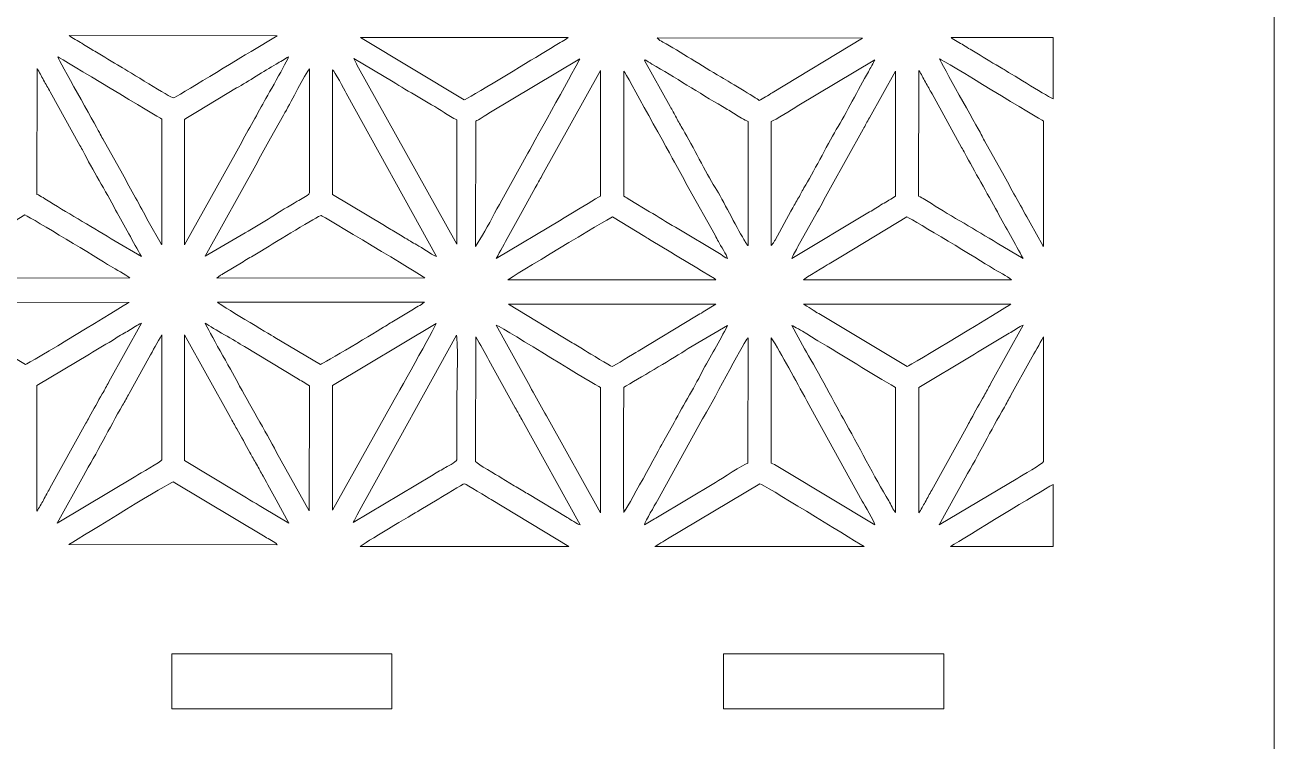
# Model space of a CAD drawing. Header units: inches. Extents: x -60.4 to -14.9, y -20.3 to 14.1.
# Drawn here: x -24.091 to -21.255, y 4.444 to 6.069 of the extents above; entities that cross this region are included whole.
import ezdxf

# ---------------------------------------------------------------- set-up
doc = ezdxf.new("R2010")
doc.units = ezdxf.units.IN
doc.header["$MEASUREMENT"] = 0
doc.layers.add('Master Desktop', color=7, linetype='Continuous', plot=False)

msp = doc.modelspace()

# ---------------------------------------------------------------- linework, layer by layer
at = {"layer": 'Master Desktop', "lineweight": 18}
msp.add_open_spline([(-21.2548, 10.7638), (-21.2548, 10.7638), (-21.2548, -11.49), (-21.2548, -11.49), (-21.2548, -11.49), (-21.2548, -11.49), (-21.2548, -11.6795), (-21.2548, -11.6795)], degree=3, knots=[0, 0, 0, 0, 0.333333, 0.333333, 0.333333, 0.333333, 1, 1, 1, 1], dxfattribs=at)
at = {"layer": 'Master Desktop', "color": 5, "lineweight": 9}
for points, knots in [([(-23.5775, 6.0087), (-23.5973, 5.9977), (-23.7495, 5.9033), (-23.7542, 5.9033), (-23.7542, 5.9033), (-23.7583, 5.9034), (-23.859, 5.9653), (-23.8731, 5.9737), (-23.8731, 5.9737), (-23.8928, 5.9854), (-23.9119, 5.9968), (-23.932, 6.009), (-23.932, 6.009), (-23.9419, 6.015), (-23.9514, 6.0205), (-23.9618, 6.0272), (-23.9618, 6.0272), (-23.9699, 6.0325), (-23.9837, 6.0385), (-23.9902, 6.0449), (-23.9902, 6.0449), (-23.9902, 6.0449), (-23.5185, 6.0442), (-23.5185, 6.0442), (-23.5185, 6.0442), (-23.5185, 6.0442), (-23.5775, 6.0087), (-23.5775, 6.0087)], [0, 0, 0, 0, 0.125, 0.125, 0.125, 0.125, 0.25, 0.25, 0.25, 0.25, 0.375, 0.375, 0.375, 0.375, 0.5, 0.5, 0.5, 0.5, 0.625, 0.625, 0.625, 0.625, 0.75, 0.75, 0.75, 0.75, 1, 1, 1, 1]), ([(-22.8574, 6.0402), (-22.8641, 6.034), (-22.8784, 6.0278), (-22.8868, 6.0222), (-22.8868, 6.0222), (-22.8966, 6.0157), (-22.9066, 6.01), (-22.9166, 6.0041), (-22.9166, 6.0041), (-22.9418, 5.9891), (-23.0897, 5.899), (-23.0934, 5.899), (-23.0934, 5.899), (-23.0934, 5.899), (-23.3291, 6.0406), (-23.3291, 6.0406), (-23.3291, 6.0406), (-23.3291, 6.0406), (-22.8574, 6.0402), (-22.8574, 6.0402)], [0, 0, 0, 0, 0.166667, 0.166667, 0.166667, 0.166667, 0.333333, 0.333333, 0.333333, 0.333333, 0.5, 0.5, 0.5, 0.5, 0.666667, 0.666667, 0.666667, 0.666667, 1, 1, 1, 1]), ([(-22.4241, 5.8976), (-22.4278, 5.9018), (-22.5015, 5.9456), (-22.5112, 5.9511), (-22.5112, 5.9511), (-22.5536, 5.9755), (-22.6036, 6.0085), (-22.6424, 6.03), (-22.6424, 6.03), (-22.6473, 6.0327), (-22.6511, 6.0347), (-22.6558, 6.0393), (-22.6558, 6.0393), (-22.6558, 6.0393), (-22.1894, 6.0385), (-22.1894, 6.0385), (-22.1894, 6.0385), (-22.1894, 6.0385), (-22.3942, 5.915), (-22.3942, 5.915), (-22.3942, 5.915), (-22.4023, 5.9099), (-22.4161, 5.9009), (-22.4241, 5.8976)], [0, 0, 0, 0, 0.142857, 0.142857, 0.142857, 0.142857, 0.285714, 0.285714, 0.285714, 0.285714, 0.428571, 0.428571, 0.428571, 0.428571, 0.571429, 0.571429, 0.571429, 0.571429, 0.714286, 0.714286, 0.714286, 0.714286, 1, 1, 1, 1]), ([(-21.7565, 5.901), (-21.7769, 5.9117), (-21.8584, 5.9619), (-21.8709, 5.9694), (-21.8709, 5.9694), (-21.8907, 5.981), (-21.9098, 5.9925), (-21.9299, 6.0047), (-21.9299, 6.0047), (-21.9398, 6.0107), (-21.9493, 6.0162), (-21.9597, 6.0229), (-21.9597, 6.0229), (-21.9678, 6.0281), (-21.9816, 6.0342), (-21.9881, 6.0406), (-21.9881, 6.0406), (-21.9881, 6.0406), (-21.873, 6.0404), (-21.7565, 6.0402)], [0, 0, 0, 0, 0.166667, 0.166667, 0.166667, 0.166667, 0.333333, 0.333333, 0.333333, 0.333333, 0.5, 0.5, 0.5, 0.5, 0.666667, 0.666667, 0.666667, 0.666667, 1, 1, 1, 1]), ([(-23.7802, 5.5703), (-23.7805, 5.5706), (-23.7809, 5.5711), (-23.7811, 5.5713), (-23.7811, 5.5713), (-23.7813, 5.5716), (-23.7818, 5.572), (-23.782, 5.5723), (-23.782, 5.5723), (-23.782, 5.5723), (-23.8111, 5.6239), (-23.8111, 5.6239), (-23.8111, 5.6239), (-23.8208, 5.6419), (-23.83, 5.6594), (-23.8402, 5.6768), (-23.8402, 5.6768), (-23.8508, 5.6948), (-23.8593, 5.7127), (-23.8698, 5.7308), (-23.8698, 5.7308), (-23.8698, 5.7308), (-23.9144, 5.8101), (-23.9144, 5.8101), (-23.9144, 5.8101), (-23.917, 5.8149), (-23.9191, 5.8194), (-23.9217, 5.8244), (-23.9217, 5.8244), (-23.9325, 5.8444), (-24.0128, 5.9865), (-24.0164, 5.9964), (-24.0164, 5.9964), (-24.0085, 5.9935), (-23.7855, 5.8568), (-23.78, 5.8551), (-23.78, 5.8551), (-23.78, 5.8551), (-23.7802, 5.5703), (-23.7802, 5.5703)], [0, 0, 0, 0, 0.090909, 0.090909, 0.090909, 0.090909, 0.181818, 0.181818, 0.181818, 0.181818, 0.272727, 0.272727, 0.272727, 0.272727, 0.363636, 0.363636, 0.363636, 0.363636, 0.454545, 0.454545, 0.454545, 0.454545, 0.545455, 0.545455, 0.545455, 0.545455, 0.636364, 0.636364, 0.636364, 0.636364, 0.727273, 0.727273, 0.727273, 0.727273, 0.818182, 0.818182, 0.818182, 0.818182, 1, 1, 1, 1]), ([(-23.7288, 5.8539), (-23.7202, 5.8604), (-23.7092, 5.8662), (-23.6993, 5.8725), (-23.6993, 5.8725), (-23.6993, 5.8725), (-23.6104, 5.9258), (-23.6104, 5.9258), (-23.6104, 5.9258), (-23.5833, 5.9409), (-23.5486, 5.9642), (-23.5205, 5.9799), (-23.5205, 5.9799), (-23.511, 5.9852), (-23.5015, 5.9919), (-23.4922, 5.9967), (-23.4922, 5.9967), (-23.4941, 5.9891), (-23.5456, 5.8992), (-23.551, 5.8893), (-23.551, 5.8893), (-23.5703, 5.8538), (-23.5902, 5.8195), (-23.61, 5.7827), (-23.61, 5.7827), (-23.61, 5.7827), (-23.7289, 5.5702), (-23.7289, 5.5702), (-23.7289, 5.5702), (-23.7289, 5.5702), (-23.7288, 5.8539), (-23.7288, 5.8539)], [0, 0, 0, 0, 0.111111, 0.111111, 0.111111, 0.111111, 0.222222, 0.222222, 0.222222, 0.222222, 0.333333, 0.333333, 0.333333, 0.333333, 0.444444, 0.444444, 0.444444, 0.444444, 0.555556, 0.555556, 0.555556, 0.555556, 0.666667, 0.666667, 0.666667, 0.666667, 0.777778, 0.777778, 0.777778, 0.777778, 1, 1, 1, 1]), ([(-23.1393, 5.8703), (-23.1309, 5.865), (-23.118, 5.8566), (-23.1102, 5.8537), (-23.1102, 5.8537), (-23.1102, 5.8537), (-23.1107, 5.5712), (-23.1107, 5.5712), (-23.1107, 5.5712), (-23.1107, 5.5712), (-23.3371, 5.9784), (-23.3371, 5.9784), (-23.3371, 5.9784), (-23.3385, 5.981), (-23.3397, 5.983), (-23.3406, 5.9849), (-23.3406, 5.9849), (-23.3406, 5.9849), (-23.344, 5.9929), (-23.344, 5.9929), (-23.344, 5.9929), (-23.344, 5.9929), (-23.255, 5.94), (-23.255, 5.94), (-23.255, 5.94), (-23.222, 5.9184), (-23.1754, 5.8933), (-23.1393, 5.8703)], [0, 0, 0, 0, 0.125, 0.125, 0.125, 0.125, 0.25, 0.25, 0.25, 0.25, 0.375, 0.375, 0.375, 0.375, 0.5, 0.5, 0.5, 0.5, 0.625, 0.625, 0.625, 0.625, 0.75, 0.75, 0.75, 0.75, 1, 1, 1, 1]), ([(-23.0675, 5.8508), (-23.0612, 5.8527), (-23.0448, 5.8644), (-23.0376, 5.8686), (-23.0376, 5.8686), (-23.0376, 5.8686), (-22.8312, 5.992), (-22.8312, 5.992), (-22.8312, 5.992), (-22.835, 5.9816), (-22.9323, 5.8091), (-22.9488, 5.7778), (-22.9488, 5.7778), (-22.9488, 5.7778), (-23.008, 5.6714), (-23.008, 5.6714), (-23.008, 5.6714), (-23.023, 5.6462), (-23.0377, 5.6157), (-23.052, 5.5917), (-23.052, 5.5917), (-23.052, 5.5917), (-23.0676, 5.566), (-23.0676, 5.566), (-23.0676, 5.566), (-23.0676, 5.566), (-23.0675, 5.8508), (-23.0675, 5.8508)], [0, 0, 0, 0, 0.125, 0.125, 0.125, 0.125, 0.25, 0.25, 0.25, 0.25, 0.375, 0.375, 0.375, 0.375, 0.5, 0.5, 0.5, 0.5, 0.625, 0.625, 0.625, 0.625, 0.75, 0.75, 0.75, 0.75, 1, 1, 1, 1]), ([(-22.6259, 5.8841), (-22.6259, 5.8841), (-22.6842, 5.9881), (-22.6842, 5.9881), (-22.6842, 5.9881), (-22.6842, 5.9881), (-22.6825, 5.9894), (-22.6825, 5.9894), (-22.6825, 5.9894), (-22.6781, 5.9861), (-22.6733, 5.9836), (-22.6674, 5.9802), (-22.6674, 5.9802), (-22.6162, 5.9508), (-22.5596, 5.9141), (-22.5072, 5.8839), (-22.5072, 5.8839), (-22.4971, 5.8781), (-22.4885, 5.8721), (-22.4785, 5.8662), (-22.4785, 5.8662), (-22.471, 5.8618), (-22.4567, 5.8519), (-22.4489, 5.8499), (-22.4489, 5.8499), (-22.4489, 5.8499), (-22.449, 5.5681), (-22.449, 5.5681), (-22.449, 5.5681), (-22.4494, 5.5684), (-22.4498, 5.5689), (-22.45, 5.5691), (-22.45, 5.5691), (-22.45, 5.5691), (-22.4527, 5.5721), (-22.4527, 5.5721), (-22.4527, 5.5721), (-22.454, 5.5738), (-22.4535, 5.5733), (-22.4546, 5.5753), (-22.4546, 5.5753), (-22.4562, 5.5781), (-22.4565, 5.5786), (-22.4583, 5.5816), (-22.4583, 5.5816), (-22.4776, 5.6135), (-22.5051, 5.6699), (-22.5239, 5.7001), (-22.5239, 5.7001), (-22.5449, 5.734), (-22.5742, 5.7932), (-22.5967, 5.8314), (-22.5967, 5.8314), (-22.6023, 5.8408), (-22.6072, 5.8494), (-22.6117, 5.8582), (-22.6117, 5.8582), (-22.6166, 5.8677), (-22.6212, 5.8751), (-22.6259, 5.8841)], [0, 0, 0, 0, 0.0625, 0.0625, 0.0625, 0.0625, 0.125, 0.125, 0.125, 0.125, 0.1875, 0.1875, 0.1875, 0.1875, 0.25, 0.25, 0.25, 0.25, 0.3125, 0.3125, 0.3125, 0.3125, 0.375, 0.375, 0.375, 0.375, 0.4375, 0.4375, 0.4375, 0.4375, 0.5, 0.5, 0.5, 0.5, 0.5625, 0.5625, 0.5625, 0.5625, 0.625, 0.625, 0.625, 0.625, 0.6875, 0.6875, 0.6875, 0.6875, 0.75, 0.75, 0.75, 0.75, 0.8125, 0.8125, 0.8125, 0.8125, 0.875, 0.875, 0.875, 0.875, 1, 1, 1, 1]), ([(-22.3965, 5.8499), (-22.3872, 5.8523), (-22.3491, 5.8776), (-22.3373, 5.8845), (-22.3373, 5.8845), (-22.3373, 5.8845), (-22.1615, 5.9894), (-22.1615, 5.9894), (-22.1615, 5.9894), (-22.1637, 5.9843), (-22.1721, 5.9692), (-22.1759, 5.9627), (-22.1759, 5.9627), (-22.1983, 5.9233), (-22.2267, 5.8686), (-22.2487, 5.8314), (-22.2487, 5.8314), (-22.2711, 5.7935), (-22.3012, 5.7329), (-22.3223, 5.6991), (-22.3223, 5.6991), (-22.328, 5.6899), (-22.3306, 5.6822), (-22.3365, 5.6732), (-22.3365, 5.6732), (-22.3425, 5.664), (-22.3458, 5.6561), (-22.3516, 5.6465), (-22.3516, 5.6465), (-22.3516, 5.6465), (-22.3878, 5.5806), (-22.3878, 5.5806), (-22.3878, 5.5806), (-22.3893, 5.5781), (-22.3897, 5.5771), (-22.3914, 5.5742), (-22.3914, 5.5742), (-22.3914, 5.5742), (-22.3965, 5.5681), (-22.3965, 5.5681), (-22.3965, 5.5681), (-22.3965, 5.5681), (-22.3965, 5.8499), (-22.3965, 5.8499)], [0, 0, 0, 0, 0.083333, 0.083333, 0.083333, 0.083333, 0.166667, 0.166667, 0.166667, 0.166667, 0.25, 0.25, 0.25, 0.25, 0.333333, 0.333333, 0.333333, 0.333333, 0.416667, 0.416667, 0.416667, 0.416667, 0.5, 0.5, 0.5, 0.5, 0.583333, 0.583333, 0.583333, 0.583333, 0.666667, 0.666667, 0.666667, 0.666667, 0.75, 0.75, 0.75, 0.75, 0.833333, 0.833333, 0.833333, 0.833333, 1, 1, 1, 1]), ([(-21.7781, 5.566), (-21.7784, 5.5663), (-21.7788, 5.5668), (-21.779, 5.567), (-21.779, 5.567), (-21.7792, 5.5672), (-21.7797, 5.5677), (-21.7799, 5.568), (-21.7799, 5.568), (-21.7799, 5.568), (-21.8089, 5.6196), (-21.8089, 5.6196), (-21.8089, 5.6196), (-21.8187, 5.6376), (-21.8278, 5.6551), (-21.8381, 5.6725), (-21.8381, 5.6725), (-21.8487, 5.6904), (-21.8572, 5.7084), (-21.8677, 5.7265), (-21.8677, 5.7265), (-21.8677, 5.7265), (-21.9123, 5.8058), (-21.9123, 5.8058), (-21.9123, 5.8058), (-21.9149, 5.8106), (-21.9169, 5.8151), (-21.9196, 5.8201), (-21.9196, 5.8201), (-21.9304, 5.84), (-22.0107, 5.9822), (-22.0143, 5.992), (-22.0143, 5.992), (-22.0064, 5.9892), (-21.7834, 5.8525), (-21.7779, 5.8508), (-21.7779, 5.8508), (-21.7779, 5.8508), (-21.7781, 5.566), (-21.7781, 5.566)], [0, 0, 0, 0, 0.090909, 0.090909, 0.090909, 0.090909, 0.181818, 0.181818, 0.181818, 0.181818, 0.272727, 0.272727, 0.272727, 0.272727, 0.363636, 0.363636, 0.363636, 0.363636, 0.454545, 0.454545, 0.454545, 0.454545, 0.545455, 0.545455, 0.545455, 0.545455, 0.636364, 0.636364, 0.636364, 0.636364, 0.727273, 0.727273, 0.727273, 0.727273, 0.818182, 0.818182, 0.818182, 0.818182, 1, 1, 1, 1]), ([(-24.0633, 5.9697), (-24.0581, 5.9623), (-24.0537, 5.9526), (-24.0486, 5.9436), (-24.0486, 5.9436), (-24.0431, 5.934), (-24.0391, 5.9263), (-24.0335, 5.9168), (-24.0335, 5.9168), (-24.0335, 5.9168), (-23.9662, 5.7951), (-23.9662, 5.7951), (-23.9662, 5.7951), (-23.964, 5.791), (-23.9611, 5.7867), (-23.9589, 5.7823), (-23.9589, 5.7823), (-23.9382, 5.7418), (-23.9075, 5.691), (-23.885, 5.6488), (-23.885, 5.6488), (-23.8663, 5.6137), (-23.8443, 5.576), (-23.8266, 5.5431), (-23.8266, 5.5431), (-23.8266, 5.5431), (-23.886, 5.5782), (-23.886, 5.5782), (-23.886, 5.5782), (-23.9333, 5.6074), (-23.9886, 5.6385), (-24.0348, 5.6677), (-24.0348, 5.6677), (-24.0437, 5.6734), (-24.0554, 5.681), (-24.0638, 5.6844), (-24.0638, 5.6844), (-24.0638, 5.6844), (-24.0633, 5.9697), (-24.0633, 5.9697)], [0, 0, 0, 0, 0.090909, 0.090909, 0.090909, 0.090909, 0.181818, 0.181818, 0.181818, 0.181818, 0.272727, 0.272727, 0.272727, 0.272727, 0.363636, 0.363636, 0.363636, 0.363636, 0.454545, 0.454545, 0.454545, 0.454545, 0.545455, 0.545455, 0.545455, 0.545455, 0.636364, 0.636364, 0.636364, 0.636364, 0.727273, 0.727273, 0.727273, 0.727273, 0.818182, 0.818182, 0.818182, 0.818182, 1, 1, 1, 1]), ([(-23.5632, 5.7578), (-23.554, 5.7759), (-23.5433, 5.7932), (-23.5334, 5.8116), (-23.5334, 5.8116), (-23.5334, 5.8116), (-23.5041, 5.8644), (-23.5041, 5.8644), (-23.5041, 5.8644), (-23.487, 5.8922), (-23.4635, 5.942), (-23.4452, 5.9694), (-23.4452, 5.9694), (-23.4452, 5.9694), (-23.4451, 5.6884), (-23.4451, 5.6884), (-23.4451, 5.6884), (-23.4451, 5.6832), (-23.4533, 5.6802), (-23.4581, 5.6772), (-23.4581, 5.6772), (-23.4634, 5.6738), (-23.467, 5.6718), (-23.4727, 5.6686), (-23.4727, 5.6686), (-23.5118, 5.6462), (-23.5513, 5.6197), (-23.5913, 5.5969), (-23.5913, 5.5969), (-23.5913, 5.5969), (-23.6814, 5.5439), (-23.6814, 5.5439), (-23.6814, 5.5439), (-23.6814, 5.5439), (-23.5632, 5.7578), (-23.5632, 5.7578)], [0, 0, 0, 0, 0.1, 0.1, 0.1, 0.1, 0.2, 0.2, 0.2, 0.2, 0.3, 0.3, 0.3, 0.3, 0.4, 0.4, 0.4, 0.4, 0.5, 0.5, 0.5, 0.5, 0.6, 0.6, 0.6, 0.6, 0.7, 0.7, 0.7, 0.7, 0.8, 0.8, 0.8, 0.8, 1, 1, 1, 1]), ([(-23.3924, 5.9673), (-23.3877, 5.9631), (-23.3665, 5.9231), (-23.3616, 5.9138), (-23.3616, 5.9138), (-23.3616, 5.9138), (-23.1566, 5.5431), (-23.1566, 5.5431), (-23.1566, 5.5431), (-23.1703, 5.5496), (-23.1887, 5.5627), (-23.2013, 5.5697), (-23.2013, 5.5697), (-23.2071, 5.573), (-23.2105, 5.5748), (-23.2159, 5.5783), (-23.2159, 5.5783), (-23.2266, 5.5851), (-23.2358, 5.59), (-23.246, 5.5962), (-23.246, 5.5962), (-23.2559, 5.6021), (-23.2648, 5.6079), (-23.2749, 5.6137), (-23.2749, 5.6137), (-23.2749, 5.6137), (-23.3928, 5.6839), (-23.3928, 5.6839), (-23.3928, 5.6839), (-23.3928, 5.6839), (-23.3924, 5.9673), (-23.3924, 5.9673)], [0, 0, 0, 0, 0.111111, 0.111111, 0.111111, 0.111111, 0.222222, 0.222222, 0.222222, 0.222222, 0.333333, 0.333333, 0.333333, 0.333333, 0.444444, 0.444444, 0.444444, 0.444444, 0.555556, 0.555556, 0.555556, 0.555556, 0.666667, 0.666667, 0.666667, 0.666667, 0.777778, 0.777778, 0.777778, 0.777778, 1, 1, 1, 1]), ([(-23.021, 5.5388), (-23.0031, 5.572), (-22.9811, 5.6098), (-22.962, 5.6456), (-22.962, 5.6456), (-22.962, 5.6456), (-22.9321, 5.6994), (-22.9321, 5.6994), (-22.9321, 5.6994), (-22.9268, 5.7091), (-22.9226, 5.7174), (-22.9172, 5.7262), (-22.9172, 5.7262), (-22.9172, 5.7262), (-22.7839, 5.9654), (-22.7839, 5.9654), (-22.7839, 5.9654), (-22.7839, 5.9654), (-22.7838, 5.6801), (-22.7838, 5.6801), (-22.7838, 5.6801), (-22.7938, 5.676), (-22.8303, 5.6524), (-22.8438, 5.6446), (-22.8438, 5.6446), (-22.8547, 5.6384), (-22.8639, 5.6326), (-22.8738, 5.6266), (-22.8738, 5.6266), (-22.8738, 5.6266), (-23.021, 5.5388), (-23.021, 5.5388)], [0, 0, 0, 0, 0.111111, 0.111111, 0.111111, 0.111111, 0.222222, 0.222222, 0.222222, 0.222222, 0.333333, 0.333333, 0.333333, 0.333333, 0.444444, 0.444444, 0.444444, 0.444444, 0.555556, 0.555556, 0.555556, 0.555556, 0.666667, 0.666667, 0.666667, 0.666667, 0.777778, 0.777778, 0.777778, 0.777778, 1, 1, 1, 1]), ([(-22.7312, 5.964), (-22.7258, 5.9579), (-22.6248, 5.7726), (-22.6127, 5.7519), (-22.6127, 5.7519), (-22.6026, 5.7344), (-22.5936, 5.7156), (-22.5833, 5.6977), (-22.5833, 5.6977), (-22.5833, 5.6977), (-22.5238, 5.5915), (-22.5238, 5.5915), (-22.5238, 5.5915), (-22.5213, 5.5865), (-22.5192, 5.5821), (-22.5165, 5.5771), (-22.5165, 5.5771), (-22.5112, 5.5676), (-22.4976, 5.5469), (-22.4958, 5.5386), (-22.4958, 5.5386), (-22.5009, 5.5409), (-22.5051, 5.5444), (-22.5105, 5.5476), (-22.5105, 5.5476), (-22.5105, 5.5476), (-22.6139, 5.6097), (-22.6139, 5.6097), (-22.6139, 5.6097), (-22.6343, 5.6213), (-22.6527, 5.6335), (-22.6729, 5.645), (-22.6729, 5.645), (-22.6729, 5.645), (-22.7175, 5.6716), (-22.7175, 5.6716), (-22.7175, 5.6716), (-22.7233, 5.6749), (-22.7259, 5.6777), (-22.7314, 5.6804), (-22.7314, 5.6804), (-22.7314, 5.6804), (-22.7312, 5.964), (-22.7312, 5.964)], [0, 0, 0, 0, 0.083333, 0.083333, 0.083333, 0.083333, 0.166667, 0.166667, 0.166667, 0.166667, 0.25, 0.25, 0.25, 0.25, 0.333333, 0.333333, 0.333333, 0.333333, 0.416667, 0.416667, 0.416667, 0.416667, 0.5, 0.5, 0.5, 0.5, 0.583333, 0.583333, 0.583333, 0.583333, 0.666667, 0.666667, 0.666667, 0.666667, 0.75, 0.75, 0.75, 0.75, 0.833333, 0.833333, 0.833333, 0.833333, 1, 1, 1, 1]), ([(-22.3497, 5.5386), (-22.3487, 5.5433), (-22.3393, 5.5594), (-22.336, 5.5657), (-22.336, 5.5657), (-22.336, 5.5657), (-22.2916, 5.6451), (-22.2916, 5.6451), (-22.2916, 5.6451), (-22.2812, 5.6625), (-22.2723, 5.6813), (-22.262, 5.6992), (-22.262, 5.6992), (-22.262, 5.6992), (-22.1877, 5.8322), (-22.1877, 5.8322), (-22.1877, 5.8322), (-22.183, 5.841), (-22.1789, 5.8493), (-22.1735, 5.8582), (-22.1735, 5.8582), (-22.1735, 5.8582), (-22.114, 5.964), (-22.114, 5.964), (-22.114, 5.964), (-22.114, 5.964), (-22.114, 5.6804), (-22.114, 5.6804), (-22.114, 5.6804), (-22.1197, 5.6776), (-22.1227, 5.6745), (-22.1291, 5.671), (-22.1291, 5.671), (-22.1336, 5.6685), (-22.1396, 5.6653), (-22.1438, 5.6627), (-22.1438, 5.6627), (-22.1545, 5.6561), (-22.1632, 5.6503), (-22.1737, 5.6444), (-22.1737, 5.6444), (-22.1737, 5.6444), (-22.3497, 5.5386), (-22.3497, 5.5386)], [0, 0, 0, 0, 0.083333, 0.083333, 0.083333, 0.083333, 0.166667, 0.166667, 0.166667, 0.166667, 0.25, 0.25, 0.25, 0.25, 0.333333, 0.333333, 0.333333, 0.333333, 0.416667, 0.416667, 0.416667, 0.416667, 0.5, 0.5, 0.5, 0.5, 0.583333, 0.583333, 0.583333, 0.583333, 0.666667, 0.666667, 0.666667, 0.666667, 0.75, 0.75, 0.75, 0.75, 0.833333, 0.833333, 0.833333, 0.833333, 1, 1, 1, 1]), ([(-22.0612, 5.9654), (-22.056, 5.958), (-22.0516, 5.9483), (-22.0465, 5.9393), (-22.0465, 5.9393), (-22.041, 5.9297), (-22.037, 5.922), (-22.0314, 5.9125), (-22.0314, 5.9125), (-22.0314, 5.9125), (-21.9641, 5.7908), (-21.9641, 5.7908), (-21.9641, 5.7908), (-21.9619, 5.7866), (-21.959, 5.7824), (-21.9568, 5.778), (-21.9568, 5.778), (-21.936, 5.7374), (-21.9054, 5.6866), (-21.8829, 5.6445), (-21.8829, 5.6445), (-21.8642, 5.6094), (-21.8422, 5.5716), (-21.8245, 5.5388), (-21.8245, 5.5388), (-21.8245, 5.5388), (-21.8838, 5.5739), (-21.8838, 5.5739), (-21.8838, 5.5739), (-21.9312, 5.6031), (-21.9865, 5.6342), (-22.0327, 5.6634), (-22.0327, 5.6634), (-22.0416, 5.669), (-22.0532, 5.6766), (-22.0617, 5.6801), (-22.0617, 5.6801), (-22.0617, 5.6801), (-22.0612, 5.9654), (-22.0612, 5.9654)], [0, 0, 0, 0, 0.090909, 0.090909, 0.090909, 0.090909, 0.181818, 0.181818, 0.181818, 0.181818, 0.272727, 0.272727, 0.272727, 0.272727, 0.363636, 0.363636, 0.363636, 0.363636, 0.454545, 0.454545, 0.454545, 0.454545, 0.545455, 0.545455, 0.545455, 0.545455, 0.636364, 0.636364, 0.636364, 0.636364, 0.727273, 0.727273, 0.727273, 0.727273, 0.818182, 0.818182, 0.818182, 0.818182, 1, 1, 1, 1]), ([(-24.3253, 5.4945), (-24.3221, 5.4993), (-24.2742, 5.5269), (-24.2667, 5.5313), (-24.2667, 5.5313), (-24.2568, 5.5372), (-24.2466, 5.5434), (-24.2367, 5.5492), (-24.2367, 5.5492), (-24.2367, 5.5492), (-24.091, 5.6377), (-24.091, 5.6377), (-24.091, 5.6377), (-24.0707, 5.6276), (-23.9259, 5.5398), (-23.8965, 5.5213), (-23.8965, 5.5213), (-23.8848, 5.514), (-23.8621, 5.5029), (-23.8531, 5.4947), (-23.8531, 5.4947), (-23.8531, 5.4947), (-24.3253, 5.4945), (-24.3253, 5.4945)], [0, 0, 0, 0, 0.142857, 0.142857, 0.142857, 0.142857, 0.285714, 0.285714, 0.285714, 0.285714, 0.428571, 0.428571, 0.428571, 0.428571, 0.571429, 0.571429, 0.571429, 0.571429, 0.714286, 0.714286, 0.714286, 0.714286, 1, 1, 1, 1]), ([(-23.6472, 5.5007), (-23.6444, 5.5024), (-23.6425, 5.5031), (-23.6398, 5.5047), (-23.6398, 5.5047), (-23.6398, 5.5047), (-23.5954, 5.5315), (-23.5954, 5.5315), (-23.5954, 5.5315), (-23.5852, 5.5381), (-23.5757, 5.5436), (-23.5654, 5.5495), (-23.5654, 5.5495), (-23.5654, 5.5495), (-23.5364, 5.5669), (-23.5364, 5.5669), (-23.5364, 5.5669), (-23.5298, 5.5711), (-23.4222, 5.6369), (-23.4186, 5.6366), (-23.4186, 5.6366), (-23.4179, 5.6365), (-23.1892, 5.5008), (-23.1833, 5.4948), (-23.1833, 5.4948), (-23.1833, 5.4948), (-23.6552, 5.4944), (-23.6552, 5.4944), (-23.6552, 5.4944), (-23.6552, 5.4944), (-23.6472, 5.5007), (-23.6472, 5.5007)], [0, 0, 0, 0, 0.111111, 0.111111, 0.111111, 0.111111, 0.222222, 0.222222, 0.222222, 0.222222, 0.333333, 0.333333, 0.333333, 0.333333, 0.444444, 0.444444, 0.444444, 0.444444, 0.555556, 0.555556, 0.555556, 0.555556, 0.666667, 0.666667, 0.666667, 0.666667, 0.777778, 0.777778, 0.777778, 0.777778, 1, 1, 1, 1]), ([(-22.9944, 5.4905), (-22.9878, 5.4965), (-22.7676, 5.6279), (-22.7566, 5.6334), (-22.7566, 5.6334), (-22.7566, 5.6334), (-22.6833, 5.5884), (-22.6833, 5.5884), (-22.6833, 5.5884), (-22.6771, 5.5846), (-22.6744, 5.5835), (-22.6688, 5.5797), (-22.6688, 5.5797), (-22.6688, 5.5797), (-22.6244, 5.5529), (-22.6244, 5.5529), (-22.6244, 5.5529), (-22.6194, 5.5495), (-22.6152, 5.5474), (-22.6099, 5.5443), (-22.6099, 5.5443), (-22.6099, 5.5443), (-22.5656, 5.5174), (-22.5656, 5.5174), (-22.5656, 5.5174), (-22.5607, 5.5146), (-22.5558, 5.5119), (-22.5509, 5.5089), (-22.5509, 5.5089), (-22.5509, 5.5089), (-22.525, 5.4932), (-22.525, 5.4932), (-22.525, 5.4932), (-22.5224, 5.491), (-22.5242, 5.4931), (-22.5223, 5.4902), (-22.5223, 5.4902), (-22.5223, 5.4902), (-22.9944, 5.4905), (-22.9944, 5.4905)], [0, 0, 0, 0, 0.090909, 0.090909, 0.090909, 0.090909, 0.181818, 0.181818, 0.181818, 0.181818, 0.272727, 0.272727, 0.272727, 0.272727, 0.363636, 0.363636, 0.363636, 0.363636, 0.454545, 0.454545, 0.454545, 0.454545, 0.545455, 0.545455, 0.545455, 0.545455, 0.636364, 0.636364, 0.636364, 0.636364, 0.727273, 0.727273, 0.727273, 0.727273, 0.818182, 0.818182, 0.818182, 0.818182, 1, 1, 1, 1]), ([(-22.3232, 5.4902), (-22.32, 5.495), (-22.2721, 5.5225), (-22.2646, 5.527), (-22.2646, 5.527), (-22.2547, 5.5328), (-22.2445, 5.5391), (-22.2346, 5.5449), (-22.2346, 5.5449), (-22.2346, 5.5449), (-22.0888, 5.6334), (-22.0888, 5.6334), (-22.0888, 5.6334), (-22.0686, 5.6233), (-21.9238, 5.5354), (-21.8944, 5.517), (-21.8944, 5.517), (-21.8827, 5.5097), (-21.8599, 5.4986), (-21.851, 5.4904), (-21.851, 5.4904), (-21.851, 5.4904), (-22.3232, 5.4902), (-22.3232, 5.4902)], [0, 0, 0, 0, 0.142857, 0.142857, 0.142857, 0.142857, 0.285714, 0.285714, 0.285714, 0.285714, 0.428571, 0.428571, 0.428571, 0.428571, 0.571429, 0.571429, 0.571429, 0.571429, 0.714286, 0.714286, 0.714286, 0.714286, 1, 1, 1, 1]), ([(-23.8546, 5.4393), (-23.8667, 5.4319), (-24.0852, 5.2983), (-24.0899, 5.2983), (-24.0899, 5.2983), (-24.0899, 5.2983), (-24.2833, 5.414), (-24.2833, 5.414), (-24.2833, 5.414), (-24.2881, 5.4171), (-24.2927, 5.419), (-24.2978, 5.4224), (-24.2978, 5.4224), (-24.3011, 5.4246), (-24.3251, 5.4394), (-24.3252, 5.4398), (-24.3252, 5.4398), (-24.3252, 5.4398), (-23.8546, 5.4393), (-23.8546, 5.4393)], [0, 0, 0, 0, 0.166667, 0.166667, 0.166667, 0.166667, 0.333333, 0.333333, 0.333333, 0.333333, 0.5, 0.5, 0.5, 0.5, 0.666667, 0.666667, 0.666667, 0.666667, 1, 1, 1, 1]), ([(-23.184, 5.4398), (-23.193, 5.4322), (-23.203, 5.4281), (-23.2127, 5.4214), (-23.2127, 5.4214), (-23.2218, 5.4151), (-23.2329, 5.4094), (-23.2427, 5.4035), (-23.2427, 5.4035), (-23.2528, 5.3975), (-23.2624, 5.392), (-23.2726, 5.3854), (-23.2726, 5.3854), (-23.2867, 5.3763), (-23.4159, 5.2984), (-23.4197, 5.2986), (-23.4197, 5.2986), (-23.4197, 5.2986), (-23.5235, 5.3598), (-23.5235, 5.3598), (-23.5235, 5.3598), (-23.5338, 5.3656), (-23.6511, 5.4356), (-23.654, 5.4398), (-23.654, 5.4398), (-23.654, 5.4398), (-23.184, 5.4398), (-23.184, 5.4398)], [0, 0, 0, 0, 0.125, 0.125, 0.125, 0.125, 0.25, 0.25, 0.25, 0.25, 0.375, 0.375, 0.375, 0.375, 0.5, 0.5, 0.5, 0.5, 0.625, 0.625, 0.625, 0.625, 0.75, 0.75, 0.75, 0.75, 1, 1, 1, 1]), ([(-22.5508, 5.4174), (-22.5566, 5.4136), (-22.5607, 5.4122), (-22.5663, 5.4084), (-22.5663, 5.4084), (-22.5663, 5.4084), (-22.6987, 5.3288), (-22.6987, 5.3288), (-22.6987, 5.3288), (-22.7082, 5.3235), (-22.7532, 5.294), (-22.7577, 5.294), (-22.7577, 5.294), (-22.7614, 5.294), (-22.8104, 5.3248), (-22.818, 5.3292), (-22.818, 5.3292), (-22.8278, 5.3349), (-22.8376, 5.3411), (-22.8481, 5.3471), (-22.8481, 5.3471), (-22.8481, 5.3471), (-22.9929, 5.4355), (-22.9929, 5.4355), (-22.9929, 5.4355), (-22.9929, 5.4355), (-22.5224, 5.4351), (-22.5224, 5.4351), (-22.5224, 5.4351), (-22.5224, 5.4351), (-22.5508, 5.4174), (-22.5508, 5.4174)], [0, 0, 0, 0, 0.111111, 0.111111, 0.111111, 0.111111, 0.222222, 0.222222, 0.222222, 0.222222, 0.333333, 0.333333, 0.333333, 0.333333, 0.444444, 0.444444, 0.444444, 0.444444, 0.555556, 0.555556, 0.555556, 0.555556, 0.666667, 0.666667, 0.666667, 0.666667, 0.777778, 0.777778, 0.777778, 0.777778, 1, 1, 1, 1]), ([(-21.8525, 5.435), (-21.8646, 5.4275), (-22.0831, 5.294), (-22.0878, 5.294), (-22.0878, 5.294), (-22.0878, 5.294), (-22.2811, 5.4097), (-22.2811, 5.4097), (-22.2811, 5.4097), (-22.2859, 5.4128), (-22.2906, 5.4147), (-22.2957, 5.4181), (-22.2957, 5.4181), (-22.299, 5.4203), (-22.323, 5.435), (-22.3231, 5.4355), (-22.3231, 5.4355), (-22.3231, 5.4355), (-21.8525, 5.435), (-21.8525, 5.435)], [0, 0, 0, 0, 0.166667, 0.166667, 0.166667, 0.166667, 0.333333, 0.333333, 0.333333, 0.333333, 0.5, 0.5, 0.5, 0.5, 0.666667, 0.666667, 0.666667, 0.666667, 1, 1, 1, 1]), ([(-23.9447, 5.3214), (-23.9254, 5.3343), (-23.9044, 5.3451), (-23.8849, 5.3577), (-23.8849, 5.3577), (-23.8754, 5.3639), (-23.8642, 5.37), (-23.8549, 5.3756), (-23.8549, 5.3756), (-23.8457, 5.381), (-23.8356, 5.3878), (-23.8266, 5.3921), (-23.8266, 5.3921), (-23.8266, 5.3921), (-23.9005, 5.2586), (-23.9005, 5.2586), (-23.9005, 5.2586), (-23.9054, 5.2493), (-23.9099, 5.2407), (-23.9154, 5.2315), (-23.9154, 5.2315), (-23.9257, 5.2144), (-23.9348, 5.1965), (-23.9448, 5.1789), (-23.9448, 5.1789), (-23.9477, 5.1739), (-23.9498, 5.1695), (-23.9524, 5.1648), (-23.9524, 5.1648), (-23.9524, 5.1648), (-24.0341, 5.0173), (-24.0341, 5.0173), (-24.0341, 5.0173), (-24.0394, 5.0085), (-24.0434, 5.0005), (-24.049, 4.9904), (-24.049, 4.9904), (-24.0535, 4.9824), (-24.0585, 4.9727), (-24.0637, 4.9657), (-24.0637, 4.9657), (-24.0637, 4.9657), (-24.0638, 5.2507), (-24.0638, 5.2507), (-24.0638, 5.2507), (-24.0638, 5.2507), (-23.9447, 5.3214), (-23.9447, 5.3214)], [0, 0, 0, 0, 0.076923, 0.076923, 0.076923, 0.076923, 0.153846, 0.153846, 0.153846, 0.153846, 0.230769, 0.230769, 0.230769, 0.230769, 0.307692, 0.307692, 0.307692, 0.307692, 0.384615, 0.384615, 0.384615, 0.384615, 0.461538, 0.461538, 0.461538, 0.461538, 0.538462, 0.538462, 0.538462, 0.538462, 0.615385, 0.615385, 0.615385, 0.615385, 0.692308, 0.692308, 0.692308, 0.692308, 0.769231, 0.769231, 0.769231, 0.769231, 0.846154, 0.846154, 0.846154, 0.846154, 1, 1, 1, 1]), ([(-23.4453, 4.966), (-23.4453, 4.966), (-23.5198, 5.0987), (-23.5198, 5.0987), (-23.5198, 5.0987), (-23.5449, 5.1477), (-23.5811, 5.2072), (-23.6087, 5.2591), (-23.6087, 5.2591), (-23.6214, 5.2831), (-23.6754, 5.3769), (-23.6818, 5.3922), (-23.6818, 5.3922), (-23.6615, 5.3786), (-23.6153, 5.3534), (-23.5925, 5.3388), (-23.5925, 5.3388), (-23.5925, 5.3388), (-23.4739, 5.2671), (-23.4739, 5.2671), (-23.4739, 5.2671), (-23.4683, 5.2636), (-23.4646, 5.262), (-23.4592, 5.2587), (-23.4592, 5.2587), (-23.4538, 5.2553), (-23.4504, 5.2525), (-23.4451, 5.2498), (-23.4451, 5.2498), (-23.4451, 5.2498), (-23.4453, 4.966), (-23.4453, 4.966)], [0, 0, 0, 0, 0.111111, 0.111111, 0.111111, 0.111111, 0.222222, 0.222222, 0.222222, 0.222222, 0.333333, 0.333333, 0.333333, 0.333333, 0.444444, 0.444444, 0.444444, 0.444444, 0.555556, 0.555556, 0.555556, 0.555556, 0.666667, 0.666667, 0.666667, 0.666667, 0.777778, 0.777778, 0.777778, 0.777778, 1, 1, 1, 1]), ([(-23.1572, 5.3913), (-23.1596, 5.3835), (-23.2486, 5.2244), (-23.2601, 5.2044), (-23.2601, 5.2044), (-23.2601, 5.2044), (-23.3928, 4.9674), (-23.3928, 4.9674), (-23.3928, 4.9674), (-23.3928, 4.9674), (-23.3928, 5.2508), (-23.3928, 5.2508), (-23.3928, 5.2508), (-23.3928, 5.2508), (-23.1572, 5.3913), (-23.1572, 5.3913)], [0, 0, 0, 0, 0.2, 0.2, 0.2, 0.2, 0.4, 0.4, 0.4, 0.4, 0.6, 0.6, 0.6, 0.6, 1, 1, 1, 1]), ([(-23.9583, 5.0452), (-23.9282, 5.0973), (-23.8991, 5.1539), (-23.8693, 5.2056), (-23.8693, 5.2056), (-23.8647, 5.2135), (-23.8589, 5.2244), (-23.8545, 5.2326), (-23.8545, 5.2326), (-23.8545, 5.2326), (-23.8096, 5.3133), (-23.8096, 5.3133), (-23.8096, 5.3133), (-23.8002, 5.331), (-23.7898, 5.3479), (-23.7805, 5.3655), (-23.7805, 5.3655), (-23.7805, 5.3655), (-23.78, 5.0822), (-23.78, 5.0822), (-23.78, 5.0822), (-23.7811, 5.0782), (-23.8317, 5.0493), (-23.8389, 5.0449), (-23.8389, 5.0449), (-23.8389, 5.0449), (-24.0175, 4.9383), (-24.0175, 4.9383), (-24.0175, 4.9383), (-24.0175, 4.9383), (-23.9583, 5.0452), (-23.9583, 5.0452)], [0, 0, 0, 0, 0.111111, 0.111111, 0.111111, 0.111111, 0.222222, 0.222222, 0.222222, 0.222222, 0.333333, 0.333333, 0.333333, 0.333333, 0.444444, 0.444444, 0.444444, 0.444444, 0.555556, 0.555556, 0.555556, 0.555556, 0.666667, 0.666667, 0.666667, 0.666667, 0.777778, 0.777778, 0.777778, 0.777778, 1, 1, 1, 1]), ([(-23.7289, 5.3652), (-23.7289, 5.3652), (-23.6245, 5.1781), (-23.6245, 5.1781), (-23.6245, 5.1781), (-23.6201, 5.1699), (-23.6146, 5.1603), (-23.6101, 5.1524), (-23.6101, 5.1524), (-23.5994, 5.1336), (-23.5905, 5.1175), (-23.5803, 5.0985), (-23.5803, 5.0985), (-23.5753, 5.0892), (-23.5707, 5.0817), (-23.5651, 5.0719), (-23.5651, 5.0719), (-23.5596, 5.0624), (-23.5557, 5.054), (-23.5504, 5.0449), (-23.5504, 5.0449), (-23.5401, 5.0271), (-23.5308, 5.0092), (-23.5203, 4.9913), (-23.5203, 4.9913), (-23.5203, 4.9913), (-23.4918, 4.938), (-23.4918, 4.938), (-23.4918, 4.938), (-23.4918, 4.938), (-23.5517, 4.9739), (-23.5517, 4.9739), (-23.5517, 4.9739), (-23.5713, 4.9852), (-23.5902, 4.9972), (-23.6104, 5.0095), (-23.6104, 5.0095), (-23.6104, 5.0095), (-23.7289, 5.0805), (-23.7289, 5.0805), (-23.7289, 5.0805), (-23.7289, 5.0805), (-23.7289, 5.3652), (-23.7289, 5.3652)], [0, 0, 0, 0, 0.083333, 0.083333, 0.083333, 0.083333, 0.166667, 0.166667, 0.166667, 0.166667, 0.25, 0.25, 0.25, 0.25, 0.333333, 0.333333, 0.333333, 0.333333, 0.416667, 0.416667, 0.416667, 0.416667, 0.5, 0.5, 0.5, 0.5, 0.583333, 0.583333, 0.583333, 0.583333, 0.666667, 0.666667, 0.666667, 0.666667, 0.75, 0.75, 0.75, 0.75, 0.833333, 0.833333, 0.833333, 0.833333, 1, 1, 1, 1]), ([(-23.3454, 4.9393), (-23.3429, 4.9475), (-23.3223, 4.9827), (-23.3161, 4.9944), (-23.3161, 4.9944), (-23.3161, 4.9944), (-23.1112, 5.3647), (-23.1112, 5.3647), (-23.1112, 5.3647), (-23.1071, 5.3479), (-23.1102, 5.2483), (-23.1102, 5.2231), (-23.1102, 5.2231), (-23.1102, 5.1762), (-23.1102, 5.1292), (-23.1102, 5.0822), (-23.1102, 5.0822), (-23.1129, 5.0759), (-23.1329, 5.0664), (-23.139, 5.0628), (-23.139, 5.0628), (-23.1481, 5.0575), (-23.1585, 5.0514), (-23.168, 5.0455), (-23.168, 5.0455), (-23.168, 5.0455), (-23.3454, 4.9393), (-23.3454, 4.9393)], [0, 0, 0, 0, 0.125, 0.125, 0.125, 0.125, 0.25, 0.25, 0.25, 0.25, 0.375, 0.375, 0.375, 0.375, 0.5, 0.5, 0.5, 0.5, 0.625, 0.625, 0.625, 0.625, 0.75, 0.75, 0.75, 0.75, 1, 1, 1, 1]), ([(-23.067, 5.3611), (-23.0576, 5.3433), (-23.0467, 5.3253), (-23.0374, 5.3079), (-23.0374, 5.3079), (-23.0374, 5.3079), (-22.9777, 5.2002), (-22.9777, 5.2002), (-22.9777, 5.2002), (-22.9721, 5.1908), (-22.9683, 5.1831), (-22.9629, 5.1733), (-22.9629, 5.1733), (-22.9629, 5.1733), (-22.8301, 4.934), (-22.8301, 4.934), (-22.8301, 4.934), (-22.8366, 4.9361), (-22.8527, 4.9467), (-22.8599, 4.951), (-22.8599, 4.951), (-22.8599, 4.951), (-22.9498, 5.0051), (-22.9498, 5.0051), (-22.9498, 5.0051), (-22.9595, 5.0107), (-22.969, 5.0169), (-22.9798, 5.0231), (-22.9798, 5.0231), (-22.9798, 5.0231), (-23.0097, 5.0413), (-23.0097, 5.0413), (-23.0097, 5.0413), (-23.0191, 5.0476), (-23.064, 5.0716), (-23.0676, 5.0779), (-23.0676, 5.0779), (-23.0676, 5.0779), (-23.067, 5.3611), (-23.067, 5.3611)], [0, 0, 0, 0, 0.090909, 0.090909, 0.090909, 0.090909, 0.181818, 0.181818, 0.181818, 0.181818, 0.272727, 0.272727, 0.272727, 0.272727, 0.363636, 0.363636, 0.363636, 0.363636, 0.454545, 0.454545, 0.454545, 0.454545, 0.545455, 0.545455, 0.545455, 0.545455, 0.636364, 0.636364, 0.636364, 0.636364, 0.727273, 0.727273, 0.727273, 0.727273, 0.818182, 0.818182, 0.818182, 0.818182, 1, 1, 1, 1]), ([(-23.021, 5.3878), (-22.9947, 5.375), (-22.7946, 5.2497), (-22.7838, 5.2464), (-22.7838, 5.2464), (-22.7838, 5.2464), (-22.7844, 4.9614), (-22.7844, 4.9614), (-22.7844, 4.9614), (-22.7844, 4.9614), (-22.9028, 5.1746), (-22.9028, 5.1746), (-22.9028, 5.1746), (-22.9233, 5.2107), (-22.9431, 5.2461), (-22.9625, 5.2822), (-22.9625, 5.2822), (-22.9625, 5.2822), (-23.021, 5.3878), (-23.021, 5.3878)], [0, 0, 0, 0, 0.166667, 0.166667, 0.166667, 0.166667, 0.333333, 0.333333, 0.333333, 0.333333, 0.5, 0.5, 0.5, 0.5, 0.666667, 0.666667, 0.666667, 0.666667, 1, 1, 1, 1]), ([(-22.7314, 5.2426), (-22.7314, 5.2482), (-22.7296, 5.2473), (-22.7255, 5.2497), (-22.7255, 5.2497), (-22.6835, 5.2747), (-22.6207, 5.3108), (-22.5849, 5.3344), (-22.5849, 5.3344), (-22.5849, 5.3344), (-22.4958, 5.3867), (-22.4958, 5.3867), (-22.4958, 5.3867), (-22.5132, 5.3513), (-22.5363, 5.3155), (-22.5542, 5.2801), (-22.5542, 5.2801), (-22.5713, 5.2462), (-22.6012, 5.1974), (-22.6209, 5.1595), (-22.6209, 5.1595), (-22.6209, 5.1595), (-22.6433, 5.12), (-22.6433, 5.12), (-22.6433, 5.12), (-22.6488, 5.1093), (-22.7266, 4.9667), (-22.7313, 4.9627), (-22.7313, 4.9627), (-22.733, 5.0491), (-22.7314, 5.1542), (-22.7314, 5.2426)], [0, 0, 0, 0, 0.111111, 0.111111, 0.111111, 0.111111, 0.222222, 0.222222, 0.222222, 0.222222, 0.333333, 0.333333, 0.333333, 0.333333, 0.444444, 0.444444, 0.444444, 0.444444, 0.555556, 0.555556, 0.555556, 0.555556, 0.666667, 0.666667, 0.666667, 0.666667, 0.777778, 0.777778, 0.777778, 0.777778, 1, 1, 1, 1]), ([(-22.1142, 4.9627), (-22.1192, 4.9669), (-22.1249, 4.981), (-22.1295, 4.9886), (-22.1295, 4.9886), (-22.1612, 5.0416), (-22.2, 5.1168), (-22.2326, 5.1748), (-22.2326, 5.1748), (-22.2567, 5.2178), (-22.2975, 5.2961), (-22.3211, 5.334), (-22.3211, 5.334), (-22.3211, 5.334), (-22.3497, 5.3867), (-22.3497, 5.3867), (-22.3497, 5.3867), (-22.3452, 5.3854), (-22.3247, 5.3732), (-22.3194, 5.3698), (-22.3194, 5.3698), (-22.3092, 5.3635), (-22.3008, 5.3583), (-22.2904, 5.3523), (-22.2904, 5.3523), (-22.2354, 5.3205), (-22.1682, 5.2763), (-22.114, 5.2464), (-22.114, 5.2464), (-22.114, 5.2464), (-22.1142, 4.9627), (-22.1142, 4.9627)], [0, 0, 0, 0, 0.111111, 0.111111, 0.111111, 0.111111, 0.222222, 0.222222, 0.222222, 0.222222, 0.333333, 0.333333, 0.333333, 0.333333, 0.444444, 0.444444, 0.444444, 0.444444, 0.555556, 0.555556, 0.555556, 0.555556, 0.666667, 0.666667, 0.666667, 0.666667, 0.777778, 0.777778, 0.777778, 0.777778, 1, 1, 1, 1]), ([(-21.9426, 5.3171), (-21.9233, 5.33), (-21.9023, 5.3408), (-21.8828, 5.3534), (-21.8828, 5.3534), (-21.8733, 5.3596), (-21.862, 5.3657), (-21.8527, 5.3712), (-21.8527, 5.3712), (-21.8436, 5.3766), (-21.8334, 5.3834), (-21.8245, 5.3878), (-21.8245, 5.3878), (-21.8245, 5.3878), (-21.8984, 5.2542), (-21.8984, 5.2542), (-21.8984, 5.2542), (-21.9033, 5.245), (-21.9078, 5.2364), (-21.9133, 5.2272), (-21.9133, 5.2272), (-21.9236, 5.2101), (-21.9327, 5.1922), (-21.9427, 5.1746), (-21.9427, 5.1746), (-21.9456, 5.1695), (-21.9476, 5.1652), (-21.9503, 5.1605), (-21.9503, 5.1605), (-21.9503, 5.1605), (-22.032, 5.013), (-22.032, 5.013), (-22.032, 5.013), (-22.0373, 5.0042), (-22.0413, 4.9962), (-22.0469, 4.9861), (-22.0469, 4.9861), (-22.0514, 4.978), (-22.0564, 4.9684), (-22.0616, 4.9614), (-22.0616, 4.9614), (-22.0616, 4.9614), (-22.0616, 5.2464), (-22.0616, 5.2464), (-22.0616, 5.2464), (-22.0616, 5.2464), (-21.9426, 5.3171), (-21.9426, 5.3171)], [0, 0, 0, 0, 0.076923, 0.076923, 0.076923, 0.076923, 0.153846, 0.153846, 0.153846, 0.153846, 0.230769, 0.230769, 0.230769, 0.230769, 0.307692, 0.307692, 0.307692, 0.307692, 0.384615, 0.384615, 0.384615, 0.384615, 0.461538, 0.461538, 0.461538, 0.461538, 0.538462, 0.538462, 0.538462, 0.538462, 0.615385, 0.615385, 0.615385, 0.615385, 0.692308, 0.692308, 0.692308, 0.692308, 0.769231, 0.769231, 0.769231, 0.769231, 0.846154, 0.846154, 0.846154, 0.846154, 1, 1, 1, 1]), ([(-21.9562, 5.0409), (-21.9261, 5.093), (-21.897, 5.1496), (-21.8671, 5.2013), (-21.8671, 5.2013), (-21.8626, 5.2091), (-21.8568, 5.2201), (-21.8524, 5.2283), (-21.8524, 5.2283), (-21.8524, 5.2283), (-21.8075, 5.309), (-21.8075, 5.309), (-21.8075, 5.309), (-21.7981, 5.3267), (-21.7877, 5.3436), (-21.7784, 5.3611), (-21.7784, 5.3611), (-21.7784, 5.3611), (-21.7779, 5.0779), (-21.7779, 5.0779), (-21.7779, 5.0779), (-21.779, 5.0739), (-21.8296, 5.0449), (-21.8368, 5.0406), (-21.8368, 5.0406), (-21.8368, 5.0406), (-22.0154, 4.934), (-22.0154, 4.934), (-22.0154, 4.934), (-22.0154, 4.934), (-21.9562, 5.0409), (-21.9562, 5.0409)], [0, 0, 0, 0, 0.111111, 0.111111, 0.111111, 0.111111, 0.222222, 0.222222, 0.222222, 0.222222, 0.333333, 0.333333, 0.333333, 0.333333, 0.444444, 0.444444, 0.444444, 0.444444, 0.555556, 0.555556, 0.555556, 0.555556, 0.666667, 0.666667, 0.666667, 0.666667, 0.777778, 0.777778, 0.777778, 0.777778, 1, 1, 1, 1]), ([(-22.6843, 4.9347), (-22.6813, 4.945), (-22.6616, 4.977), (-22.6549, 4.9895), (-22.6549, 4.9895), (-22.6549, 4.9895), (-22.5523, 5.1747), (-22.5523, 5.1747), (-22.5523, 5.1747), (-22.5353, 5.2021), (-22.4596, 5.3454), (-22.4518, 5.3554), (-22.4518, 5.3554), (-22.4518, 5.3554), (-22.4499, 5.3575), (-22.4499, 5.3575), (-22.4499, 5.3575), (-22.4498, 5.3582), (-22.4493, 5.3583), (-22.4489, 5.3586), (-22.4489, 5.3586), (-22.4489, 5.3586), (-22.4495, 5.0744), (-22.4495, 5.0744), (-22.4495, 5.0744), (-22.4601, 5.0705), (-22.5084, 5.0393), (-22.5233, 5.0307), (-22.5233, 5.0307), (-22.5233, 5.0307), (-22.6547, 4.9519), (-22.6547, 4.9519), (-22.6547, 4.9519), (-22.6598, 4.9485), (-22.6632, 4.9469), (-22.6693, 4.9434), (-22.6693, 4.9434), (-22.6744, 4.9405), (-22.6784, 4.9369), (-22.6843, 4.9347)], [0, 0, 0, 0, 0.090909, 0.090909, 0.090909, 0.090909, 0.181818, 0.181818, 0.181818, 0.181818, 0.272727, 0.272727, 0.272727, 0.272727, 0.363636, 0.363636, 0.363636, 0.363636, 0.454545, 0.454545, 0.454545, 0.454545, 0.545455, 0.545455, 0.545455, 0.545455, 0.636364, 0.636364, 0.636364, 0.636364, 0.727273, 0.727273, 0.727273, 0.727273, 0.818182, 0.818182, 0.818182, 0.818182, 1, 1, 1, 1]), ([(-22.3965, 5.3586), (-22.3965, 5.3586), (-22.3872, 5.3449), (-22.3872, 5.3449), (-22.3872, 5.3449), (-22.3624, 5.2998), (-22.3292, 5.2422), (-22.3069, 5.1994), (-22.3069, 5.1994), (-22.3069, 5.1994), (-22.1901, 4.9884), (-22.1901, 4.9884), (-22.1901, 4.9884), (-22.1839, 4.9779), (-22.1638, 4.9436), (-22.1612, 4.9347), (-22.1612, 4.9347), (-22.1612, 4.9347), (-22.3665, 5.0575), (-22.3665, 5.0575), (-22.3665, 5.0575), (-22.3761, 5.0631), (-22.3864, 5.0709), (-22.3965, 5.0744), (-22.3965, 5.0744), (-22.3965, 5.0744), (-22.3965, 5.3586), (-22.3965, 5.3586)], [0, 0, 0, 0, 0.125, 0.125, 0.125, 0.125, 0.25, 0.25, 0.25, 0.25, 0.375, 0.375, 0.375, 0.375, 0.5, 0.5, 0.5, 0.5, 0.625, 0.625, 0.625, 0.625, 0.75, 0.75, 0.75, 0.75, 1, 1, 1, 1]), ([(-23.9914, 4.8894), (-23.9526, 4.913), (-23.7597, 5.0322), (-23.7542, 5.032), (-23.7542, 5.032), (-23.7542, 5.032), (-23.5456, 4.9072), (-23.5456, 4.9072), (-23.5456, 4.9072), (-23.5368, 4.9016), (-23.5241, 4.8962), (-23.5179, 4.8893), (-23.5179, 4.8893), (-23.5179, 4.8893), (-23.9914, 4.8894), (-23.9914, 4.8894)], [0, 0, 0, 0, 0.2, 0.2, 0.2, 0.2, 0.4, 0.4, 0.4, 0.4, 0.6, 0.6, 0.6, 0.6, 1, 1, 1, 1]), ([(-23.3297, 4.885), (-23.3244, 4.8909), (-23.2082, 4.9597), (-23.1955, 4.9668), (-23.1955, 4.9668), (-23.1955, 4.9668), (-23.1511, 4.9936), (-23.1511, 4.9936), (-23.1511, 4.9936), (-23.1431, 4.9984), (-23.0962, 5.028), (-23.0923, 5.0276), (-23.0923, 5.0276), (-23.0906, 5.0274), (-23.0379, 4.9955), (-23.0325, 4.9919), (-23.0325, 4.9919), (-23.0325, 4.9919), (-22.8562, 4.885), (-22.8562, 4.885), (-22.8562, 4.885), (-22.8562, 4.885), (-23.3297, 4.885), (-23.3297, 4.885)], [0, 0, 0, 0, 0.142857, 0.142857, 0.142857, 0.142857, 0.285714, 0.285714, 0.285714, 0.285714, 0.428571, 0.428571, 0.428571, 0.428571, 0.571429, 0.571429, 0.571429, 0.571429, 0.714286, 0.714286, 0.714286, 0.714286, 1, 1, 1, 1]), ([(-22.6605, 4.8854), (-22.6579, 4.8861), (-22.6373, 4.8995), (-22.632, 4.9028), (-22.632, 4.9028), (-22.632, 4.9028), (-22.4223, 5.0274), (-22.4223, 5.0274), (-22.4223, 5.0274), (-22.4145, 5.0267), (-22.226, 4.9092), (-22.1856, 4.885), (-22.1856, 4.885), (-22.1856, 4.885), (-22.6605, 4.8854), (-22.6605, 4.8854)], [0, 0, 0, 0, 0.2, 0.2, 0.2, 0.2, 0.4, 0.4, 0.4, 0.4, 0.6, 0.6, 0.6, 0.6, 1, 1, 1, 1]), ([(-21.7565, 4.885), (-21.8735, 4.885), (-21.9893, 4.8851), (-21.9893, 4.8851), (-21.9893, 4.8851), (-21.9535, 4.9069), (-21.7862, 5.0102), (-21.7565, 5.0257)], [0, 0, 0, 0, 0.333333, 0.333333, 0.333333, 0.333333, 1, 1, 1, 1]), ([(-23.7578, 4.6416), (-23.7578, 4.6416), (-23.2578, 4.6416), (-23.2578, 4.6416), (-23.2578, 4.6416), (-23.2578, 4.6416), (-23.2578, 4.5166), (-23.2578, 4.5166), (-23.2578, 4.5166), (-23.2578, 4.5166), (-23.7578, 4.5166), (-23.7578, 4.5166), (-23.7578, 4.5166), (-23.7578, 4.5166), (-23.7578, 4.6416), (-23.7578, 4.6416)], [0, 0, 0, 0, 0.2, 0.2, 0.2, 0.2, 0.4, 0.4, 0.4, 0.4, 0.6, 0.6, 0.6, 0.6, 1, 1, 1, 1]), ([(-22.5046, 4.6416), (-22.5046, 4.6416), (-22.0046, 4.6416), (-22.0046, 4.6416), (-22.0046, 4.6416), (-22.0046, 4.6416), (-22.0046, 4.5166), (-22.0046, 4.5166), (-22.0046, 4.5166), (-22.0046, 4.5166), (-22.5046, 4.5166), (-22.5046, 4.5166), (-22.5046, 4.5166), (-22.5046, 4.5166), (-22.5046, 4.6416), (-22.5046, 4.6416)], [0, 0, 0, 0, 0.2, 0.2, 0.2, 0.2, 0.4, 0.4, 0.4, 0.4, 0.6, 0.6, 0.6, 0.6, 1, 1, 1, 1])]:
    msp.add_open_spline(points, degree=3, knots=knots, dxfattribs=at)
for points in [[(-21.7565, 6.0402), (-21.7565, 6.0402), (-21.7565, 5.901), (-21.7565, 5.901)], [(-21.7565, 5.0257), (-21.7565, 5.0257), (-21.7565, 4.885), (-21.7565, 4.885)]]:
    msp.add_open_spline(points, degree=3, dxfattribs=at)

doc.saveas('drawing.dxf')
